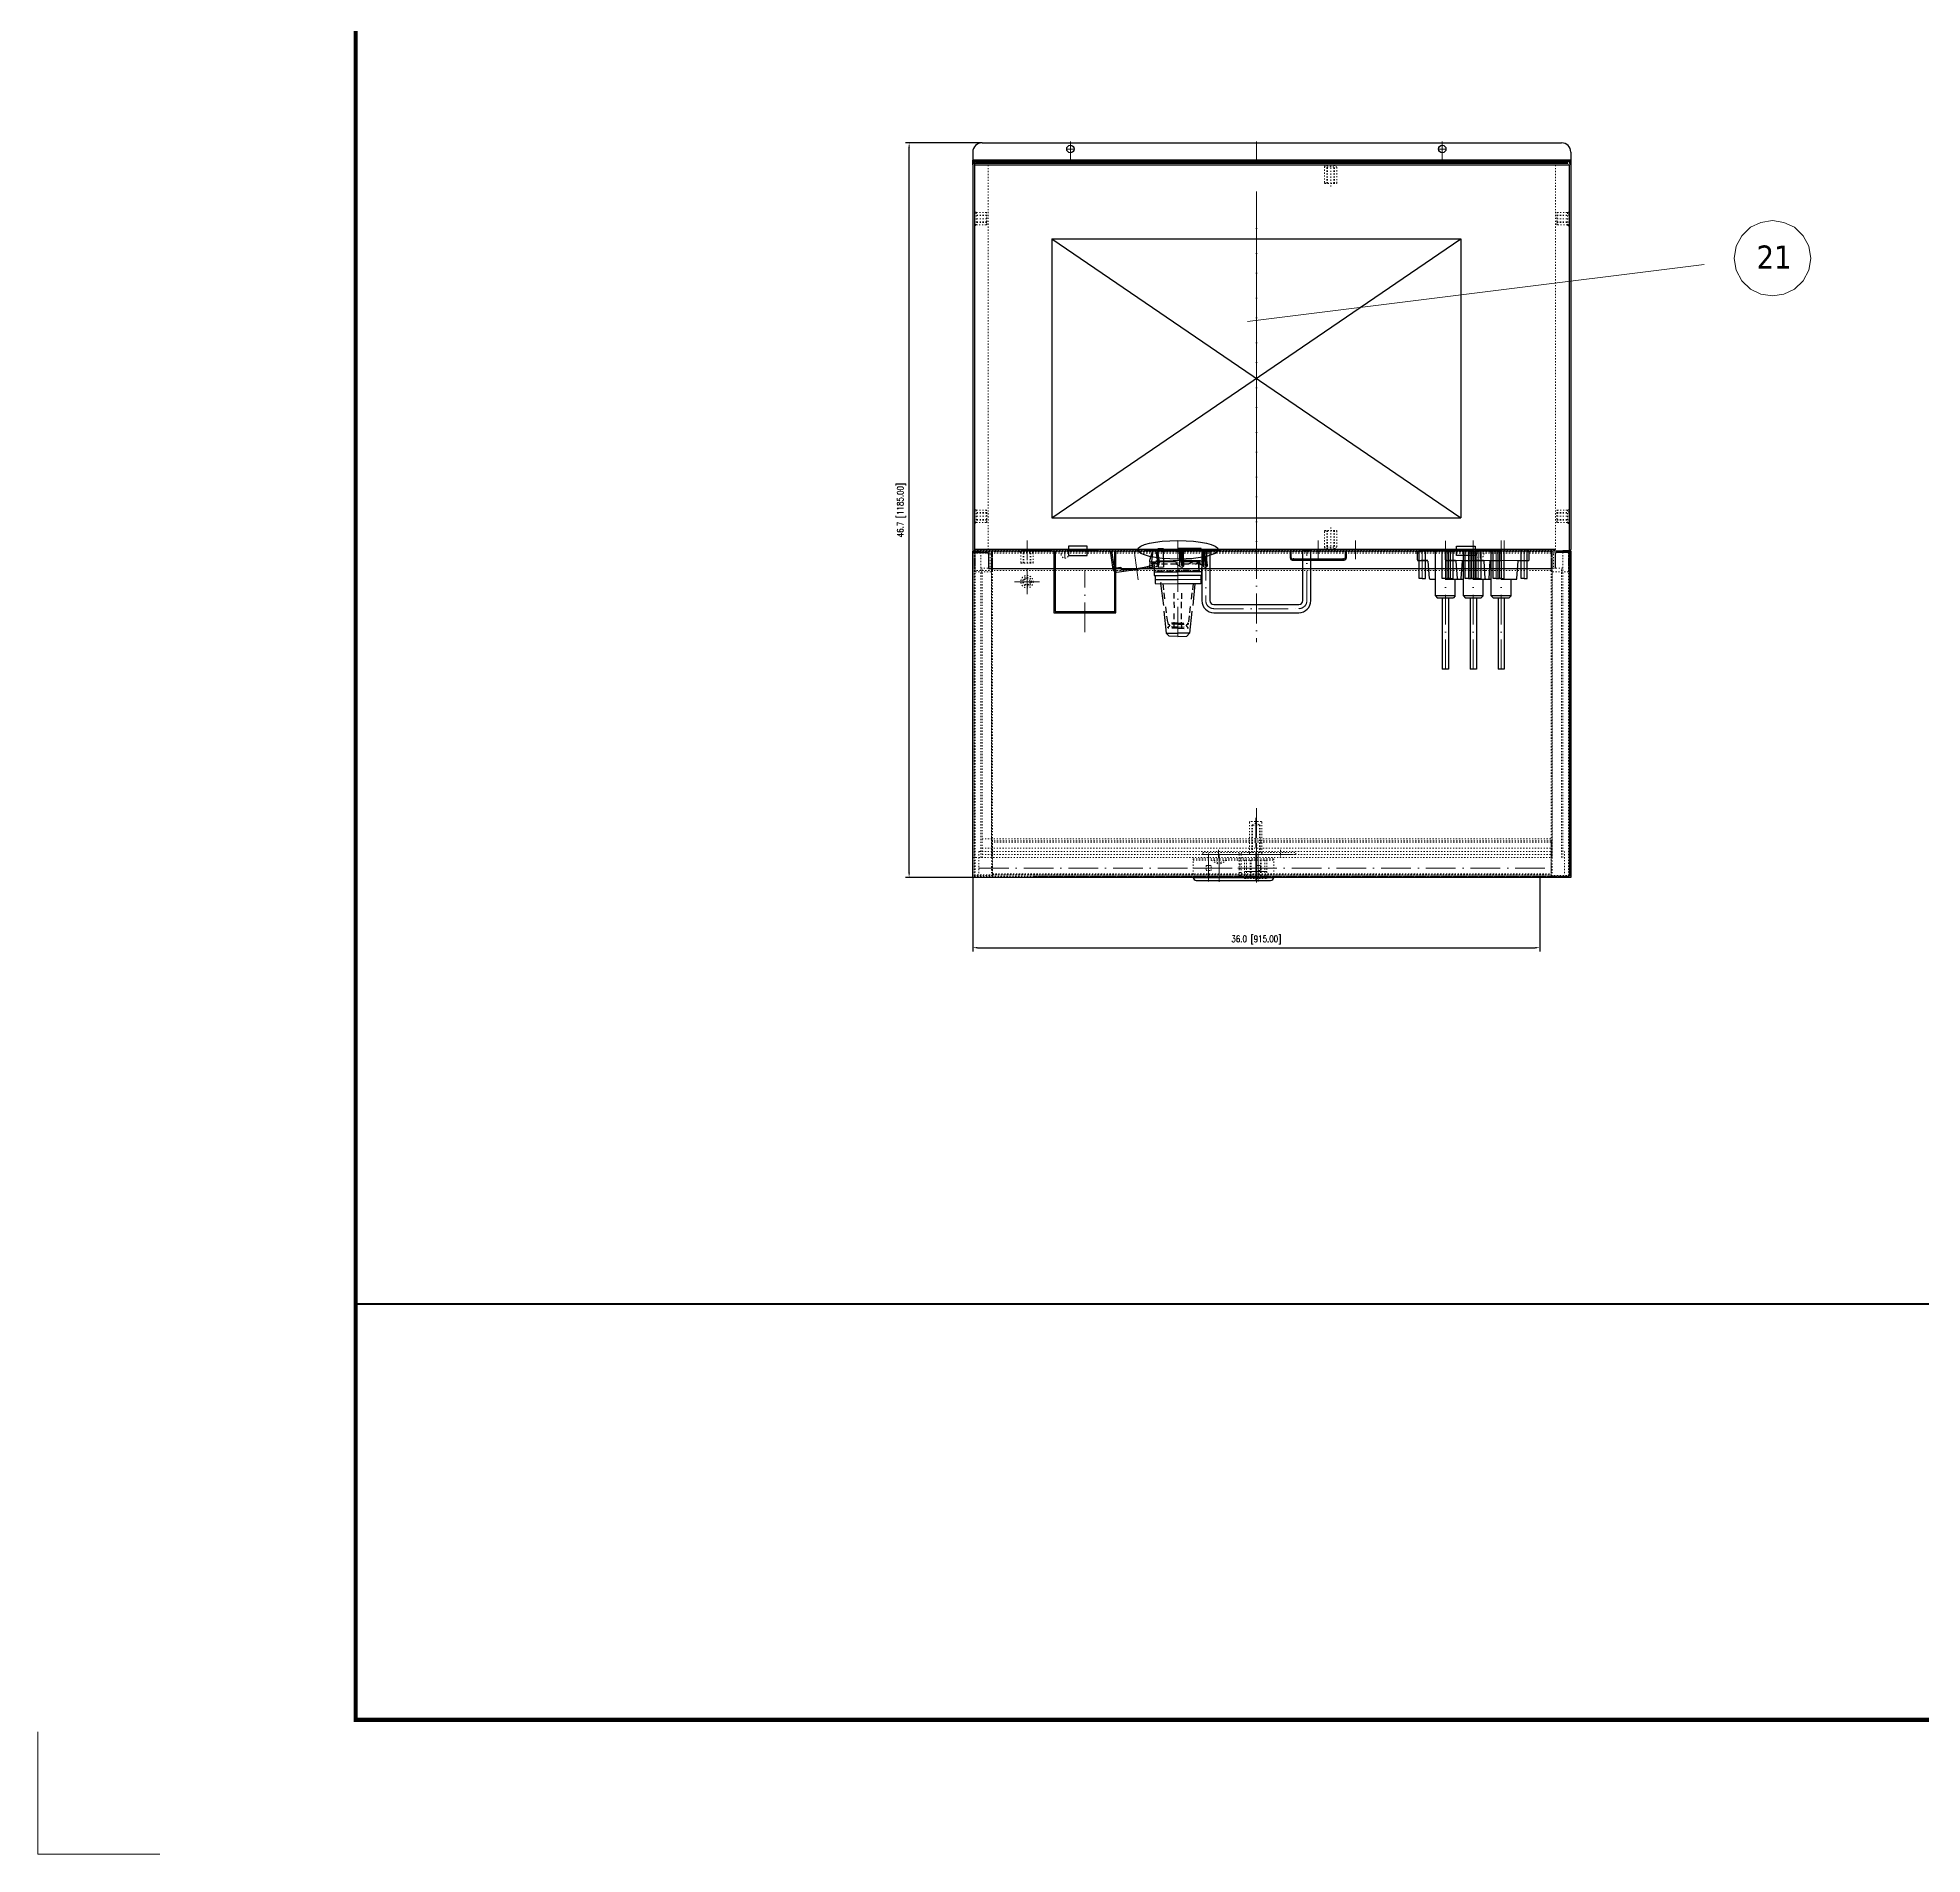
# Model space of a CAD drawing. Header units: millimetres. Extents: x 8127 to 36426, y -6229 to 13228.
# Drawn here: x 28138 to 31179, y 7367 to 10297 of the extents above; entities that cross this region are included whole.
import ezdxf

# ---------------------------------------------------------------- set-up
doc = ezdxf.new("R2010")
doc.units = ezdxf.units.MM
doc.header["$LTSCALE"] = 4
for name, pattern in [('ACAD_ISO03W100', [1.18, 0.47, -0.71]), ('ACAD_ISO10W100', [18, 12, -3, 0, -3]), ('DASHED', [0.75, 0.5, -0.25])]:
    doc.linetypes.add(name, pattern=pattern)
doc.layers.add('1', color=12, linetype='Continuous')
doc.layers.add('4虚线层', color=6, linetype='DASHED')
doc.layers.add('paper', color=254, linetype='Continuous', plot=False)
doc.layers.add('标注、文本', color=3, linetype='Continuous', lineweight=25)
doc.layers.add('铁心', color=3, linetype='Continuous', lineweight=0)
doc.styles.add('Tahoma$001', font='tahoma.ttf', dxfattribs={"height": 2.159784})
doc.styles.add('TH_GBDIM', font='romans.shx', dxfattribs={"width": 0.8, "bigfont": 'gbcbig.shx'})
doc.dimstyles.new('TH_GBDIM1', dxfattribs={"dimscale": 3, "dimtxt": 3.5, "dimasz": 2.5, "dimexe": 2, "dimexo": 0, "dimgap": 1.5, "dimtad": 1, "dimdec": 1, "dimlfac": 0.03937, "dimzin": 0, "dimdsep": 46, "dimtxsty": 'TH_GBDIM', "dimcen": 2.5, "dimclrd": 3, "dimclre": 256, "dimclrt": 2, "dimadec": 0, "dimazin": 0, "dimtfac": 0.714286, "dimtdec": 1, "dimtmove": 0, "dimatfit": 3, "dimfxl": 1, "dimtzin": 0, "dimlwd": -1, "dimlwe": -1, "dimarcsym": 0})

# ---------------------------------------------------------------- blocks, each defined once
blk = doc.blocks.new('5354650')
at = {"layer": '4虚线层', "ltscale": 5}
h = blk.add_hatch(color=256, dxfattribs=at)
h.dxf.hatch_style = 2
h.paths.add_polyline_path([(26822.8, -1880.6), (26822.8, -1911.9), (26826.3, -1912.7)])
h = blk.add_hatch(color=256, dxfattribs=at)
h.dxf.hatch_style = 2
h.paths.add_polyline_path([(26822.8, -1880.6), (26826.2, -1881.4), (26826.3, -1912.7)])
at = {"layer": '标注、文本'}
h = blk.add_hatch(color=256, dxfattribs=at)
h.dxf.hatch_style = 2
h.paths.add_polyline_path([(26822.8, -1911.9), (26826.3, -1912.7), (26825.7, -1918.4)])
at = {"layer": '4虚线层', "ltscale": 5}
for points in [[(26847.9, -1879.1), (26848, -1847.1)], [(26842.5, -1858.2), (26842.4, -1880.7)], [(26918.7, -1875.1), (26894.8, -1874.6)], [(26916.9, -1860.8), (26945.2, -1864.4)], [(26951.6, -1874.6), (26927.5, -1874.9)], [(26945.1, -1865.1), (26945.4, -1866.7), (26946.8, -1867), (26948.4, -1866.6), (26949.4, -1865.4)], [(26950.2, -1864.8), (26949.5, -1864.7), (26949.4, -1865.4)], [(26951.6, -1881.2), (26951.4, -1865.9), (26950.9, -1865), (26950.2, -1864.8)], [(26846.3, -1914.4), (26844, -1914.6), (26847.8, -1914), (26848.2, -1890.1)], [(26918.9, -1886.8), (26894.8, -1887)], [(26916.4, -1900.7), (26944.8, -1897.8)], [(26951.7, -1887), (26927.7, -1886.6)], [(26949.6, -1896), (26948.4, -1895), (26947, -1894.7), (26945.4, -1895.1), (26945, -1897.1)], [(26949.6, -1896), (26950.1, -1896.9), (26950.8, -1897)], [(26950.8, -1897), (26951.5, -1897.2), (26951.8, -1895.8)]]:
    blk.add_lwpolyline(points, dxfattribs=at)
for points in [[(26858.8, -1847.4), (26858.8, -1847.4), (26858.4, -1880.8), (26858.4, -1880.8)], [(26860.6, -1849.2), (26860.6, -1849.2), (26860.6, -1880.6), (26860.6, -1880.6)], [(26858.7, -1914.4), (26858.7, -1914.4), (26858.4, -1880.8), (26858.4, -1880.8)], [(26879.3, -1856.5), (26879.3, -1856.5), (26907.8, -1859.4), (26907.8, -1859.4)], [(26942.9, -1880.6), (26942.9, -1880.6), (26943.1, -1863.9), (26943.1, -1863.9)], [(26942.9, -1880.6), (26942.9, -1880.6), (26943.3, -1898.2), (26943.3, -1898.2)], [(26945, -1881.1), (26945, -1881.1), (26944.8, -1897.8), (26944.8, -1897.8)], [(26945, -1881.1), (26945, -1881.1), (26945.2, -1864.4), (26945.2, -1864.4)], [(26949.5, -1880.7), (26949.5, -1880.7), (26949.4, -1865.4), (26949.4, -1865.4)], [(26949.5, -1880.7), (26949.5, -1880.7), (26949.4, -1896.7), (26949.4, -1896.7)], [(26950.2, -1864.8), (26950.2, -1864.8), (26950.4, -1864.2), (26950.4, -1864.2)], [(26951.6, -1881.2), (26951.6, -1881.2), (26951.8, -1895.8), (26951.8, -1895.8)], [(26843.7, -1906.5), (26843.7, -1906.5), (26848, -1897.3), (26848, -1897.3)], [(26848.2, -1909), (26848.2, -1909), (26844, -1914.6), (26844, -1914.6)], [(26844.9, -1914.1), (26844.9, -1914.1), (26860.9, -1914.1), (26860.9, -1914.1)], [(26847.8, -1911.1), (26847.8, -1911.1), (26846.3, -1914.4), (26846.3, -1914.4)], [(26847.6, -1902.3), (26847.6, -1902.3), (26847.8, -1901.6), (26847.8, -1901.6)], [(26879.7, -1905.4), (26879.7, -1905.4), (26908.2, -1901.8), (26908.2, -1901.8)], [(26842.7, -1917.2), (26842.7, -1917.2), (26842.9, -1916.5), (26842.9, -1916.5)]]:
    blk.add_open_spline(points, degree=3, dxfattribs=at)
at = {"layer": '标注、文本', "color": 1, "linetype": 'ACAD_ISO10W100', "lineweight": 18}
blk.add_line((26964.8, -1880.6), (26822.8, -1880.9), dxfattribs=at)
at = {"layer": '标注、文本'}
blk.add_lwpolyline([(26823, -1857.3), (26852.8, -1857.7), (26853.2, -1849.7), (26822.7, -1849.2)], close=True, dxfattribs=at)
for points in [[(26844.2, -1835.3), (26841.9, -1835.5), (26826.2, -1840.6)], [(26826.4, -1880.7), (26826.2, -1840.6), (26844.2, -1838.2)], [(26844.2, -1835.3), (26852.9, -1835.1), (26853.4, -1839.6), (26843.9, -1839.6)], [(26844.2, -1835.3), (26844, -1876.7), (26844.6, -1877.6), (26845.8, -1878.6)], [(26844.8, -1842), (26860.6, -1842.7), (26866.5, -1842.6), (26866.5, -1880.5)], [(26866.5, -1842.6), (26866.9, -1844.1), (26879.3, -1844.1), (26879.6, -1880.6)], [(26872.7, -1844), (26873, -1880.5)], [(26877.9, -1853.2), (26879.4, -1852.9), (26914.8, -1857.4)], [(26826.4, -1880.7), (26825.7, -1918.4), (26822.8, -1918.5), (26822.8, -1880.6)], [(26826.4, -1880.7), (26826.1, -1919.9), (26826.4, -1921.5), (26827.8, -1921.8)], [(26826.3, -1884.3), (26826.6, -1885.8), (26828, -1886.2)], [(26844.9, -1914.1), (26843.2, -1915.2), (26842.7, -1917.2), (26843.1, -1918.8), (26845.2, -1919.3), (26860.5, -1919.1), (26866.3, -1919), (26866.5, -1880.5)], [(26843.9, -1889.8), (26844, -1914.6), (26858.7, -1914.4), (26860.2, -1914), (26860.5, -1912.6), (26860.6, -1880.6)], [(26851.1, -1884.2), (26848.6, -1879.3), (26845.8, -1878.6)], [(26853.2, -1887.6), (26852.8, -1886.1), (26852.4, -1884.5), (26851.1, -1884.2)], [(26866.6, -1917.7), (26879.7, -1917.8), (26879.6, -1880.6)], [(26923.9, -1903.2), (26959.6, -1899.8), (26959.6, -1880.9)], [(26924.1, -1858.1), (26959.6, -1861.9), (26959.6, -1880.9)], [(26964.8, -1880.6), (26964.4, -1866.7), (26959.6, -1861.9)], [(26964.8, -1880.6), (26964.4, -1895.1), (26959.6, -1899.8)], [(26825.8, -1886.4), (26826.9, -1888.1), (26828.2, -1888.4)], [(26827.9, -1889.8), (26826.4, -1890.2), (26826.1, -1891.5)], [(26843.9, -1889.8), (26844, -1914.6), (26844.6, -1915.5), (26845.8, -1916.5)], [(26843.9, -1889.8), (26851.2, -1890)], [(26844, -1886.2), (26844.3, -1888.5)], [(26844, -1886.2), (26844.3, -1888.5)], [(26850.8, -1888.5), (26850.4, -1887), (26849, -1886.6)], [(26851.2, -1890), (26852.2, -1888.8), (26853.2, -1887.6)], [(26879.7, -1908.3), (26914.8, -1904.7)], [(26825.8, -1924.3), (26826.9, -1926), (26828.2, -1926.3)], [(26826.1, -1919.9), (26826.3, -1922.2), (26826.6, -1923.7), (26828, -1924)], [(26826.1, -1929.4), (26826.3, -1922.2)], [(26827.9, -1927.7), (26826.4, -1928), (26826.1, -1929.4)], [(26843.9, -1927.7), (26851.2, -1927.9)], [(26851.1, -1922.1), (26848.6, -1917.1), (26845.8, -1916.5)], [(26850.8, -1926.4), (26850.4, -1924.8), (26849, -1924.5)], [(26853.2, -1925.5), (26852.8, -1923.9), (26852.4, -1922.4), (26851.1, -1922.1)], [(26851.2, -1927.9), (26852, -1927.4), (26853.2, -1925.5)]]:
    blk.add_lwpolyline(points, dxfattribs=at)
for points in [[(26842.6, -1845.1), (26842.6, -1845.1), (26842.4, -1880.7), (26842.4, -1880.7)], [(26860.6, -1842.7), (26860.6, -1842.7), (26860.6, -1880.6), (26860.6, -1880.6)], [(26827.3, -1883.1), (26827.3, -1883.1), (26842.5, -1886.6), (26842.5, -1886.6)], [(26843.8, -1884), (26843.8, -1884), (26827.8, -1883.9), (26827.8, -1883.9)], [(26842.3, -1903.3), (26842.3, -1903.3), (26842.4, -1880.7), (26842.4, -1880.7)], [(26842.7, -1917.2), (26842.7, -1917.2), (26842.4, -1880.7), (26842.4, -1880.7)], [(26851.1, -1884.2), (26851.1, -1884.2), (26843.8, -1884), (26843.8, -1884)], [(26860.5, -1919.1), (26860.5, -1919.1), (26860.6, -1880.6), (26860.6, -1880.6)], [(26873.2, -1917.7), (26873.2, -1917.7), (26873, -1880.5), (26873, -1880.5)], [(26843.9, -1889.8), (26843.9, -1889.8), (26827.9, -1889.8), (26827.9, -1889.8)], [(26844, -1886.2), (26844, -1886.2), (26828, -1886.2), (26828, -1886.2)], [(26844.3, -1888.5), (26844.3, -1888.5), (26828.2, -1888.4), (26828.2, -1888.4)], [(26844, -1886.2), (26844, -1886.2), (26849, -1886.6), (26849, -1886.6)], [(26844.3, -1888.5), (26844.3, -1888.5), (26850.8, -1888.5), (26850.8, -1888.5)], [(26850.8, -1888.5), (26850.8, -1888.5), (26851, -1887.8), (26851, -1887.8)], [(26843.8, -1921.9), (26843.8, -1921.9), (26827.8, -1921.8), (26827.8, -1921.8)], [(26843.9, -1927.7), (26843.9, -1927.7), (26827.9, -1927.7), (26827.9, -1927.7)], [(26844, -1924.1), (26844, -1924.1), (26828, -1924), (26828, -1924)], [(26844.3, -1926.3), (26844.3, -1926.3), (26828.2, -1926.3), (26828.2, -1926.3)], [(26851.1, -1922.1), (26851.1, -1922.1), (26843.8, -1921.9), (26843.8, -1921.9)], [(26844, -1924.1), (26844, -1924.1), (26844.3, -1926.3), (26844.3, -1926.3)], [(26844, -1924.1), (26844, -1924.1), (26849, -1924.5), (26849, -1924.5)], [(26844.3, -1926.3), (26844.3, -1926.3), (26850.8, -1926.4), (26850.8, -1926.4)], [(26850.8, -1926.4), (26850.8, -1926.4), (26851, -1925.7), (26851, -1925.7)]]:
    blk.add_open_spline(points, degree=3, dxfattribs=at)
blk = doc.blocks.new('22569005')
at = {"layer": '4虚线层', "ltscale": 5}
blk.add_line((26040.1, -3605.1), (26040.1, -3615.1), dxfattribs=at)
at = {"layer": '标注、文本'}
for p, q in [((25863.8, -3565.1), (25849.8, -3565.1)), ((25864.8, -3581.7), (25864.8, -3566.1)), ((25864.8, -3581.7), (25864.8, -3571.1)), ((25864.8, -3581.7), (25864.8, -3571.1)), ((25893.9, -3584.6), (25865.8, -3582.7)), ((25893.9, -3584.6), (25865.8, -3582.7)), ((25894.8, -3610.1), (25894.8, -3585.6)), ((25894.8, -3610.1), (25894.8, -3585.6)), ((25921.8, -3594.1), (25894.8, -3594.1)), ((25921.8, -3594.1), (25924.8, -3597.1)), ((25921.8, -3594.1), (25921.8, -3626.1)), ((25921.8, -3594.1), (25924.8, -3597.1)), ((25921.8, -3594.1), (25921.8, -3626.1)), ((25924.8, -3623.1), (25924.8, -3597.1)), ((25924.8, -3623.1), (25924.8, -3597.1)), ((25924.8, -3605.1), (26040.1, -3605.1)), ((25924.8, -3615.1), (26040.1, -3615.1)), ((26040.1, -3605.1), (26040.1, -3615.1)), ((25921.8, -3626.1), (25848.8, -3626.1)), ((25850.3, -3646.2), (25850.3, -3647.2)), ((25850.3, -3647.2), (25850.9, -3647.2)), ((25850.3, -3647.2), (25850.9, -3647.2)), ((25850.3, -3654.1), (25850.3, -3649.1)), ((25850.9, -3649.1), (25850.3, -3649.1)), ((25850.9, -3647.2), (25850.9, -3649.1)), ((25864.8, -3654.1), (25864.8, -3638.5)), ((25864.8, -3638.6), (25864.8, -3649.1)), ((25864.8, -3638.6), (25864.8, -3649.1)), ((25893.9, -3635.7), (25865.8, -3637.6)), ((25893.9, -3635.7), (25865.8, -3637.6)), ((25894.8, -3634.7), (25894.8, -3626.1)), ((25894.8, -3634.7), (25894.8, -3626.1)), ((25921.8, -3626.1), (25924.8, -3623.1)), ((25921.8, -3626.1), (25924.8, -3623.1)), ((25863.8, -3655.1), (25851.3, -3655.1))]:
    blk.add_line(p, q, dxfattribs=at)
at = {"layer": '标注、文本', "color": 1, "linetype": 'ACAD_ISO10W100', "lineweight": 18}
blk.add_line((26040.1, -3610.1), (25848.8, -3610.1), dxfattribs=at)
at = {"layer": '标注、文本'}
for points in [[(25848.7, -3609.9), (25848.4, -3649.2), (25848.7, -3650.7), (25850.1, -3651)], [(25848.4, -3649.2), (25848.6, -3651.4), (25848.9, -3653), (25850.3, -3653.3)]]:
    blk.add_lwpolyline(points, dxfattribs=at)
for centre, start, end in [((25849.8, -3566.1), 90, 180), ((25863.8, -3566.1), 0, 90), ((25893.8, -3585.6), 0, 86.1859), ((25893.8, -3585.6), 0, 86.1859), ((25893.8, -3634.7), 273.8141, 0), ((25893.8, -3634.7), 273.8141, 0), ((25851.3, -3654.1), 180, 270), ((25863.8, -3654.1), 270, 0)]:
    blk.add_arc(centre, 1, start, end, dxfattribs=at)
blk.add_open_spline([(25864.9, -3574.3), (25864.9, -3574.3), (25864.7, -3610), (25864.7, -3610)], degree=3, dxfattribs=at)
blk = doc.blocks.new('*D224')
at = {"layer": 'Defpoints', "color": 0, "transparency": 16777216}
for p in [(29544, 10127.5), (29661.8, 10127.5), (29646.8, 8942.5)]:
    blk.add_point(p, dxfattribs=at)
at = {"layer": '标注、文本', "transparency": 16777216}
for p, q in [((29661.8, 10127.5), (29538, 10127.5)), ((29646.8, 8942.5), (29538, 8942.5))]:
    blk.add_line(p, q, dxfattribs=at)
at = {"layer": '标注、文本', "color": 3, "transparency": 16777216}
blk.add_line((29544, 8950), (29544, 10120), dxfattribs=at)
for points in [[(29542.8, 10120), (29545.3, 10120), (29544, 10127.5)], [(29542.8, 8950), (29545.3, 8950), (29544, 8942.5)]]:
    blk.add_solid(points, dxfattribs=at)
at = {"layer": '标注、文本', "color": 2, "transparency": 16777216, "insert": (29531.5, 9535), "char_height": 10.5, "attachment_point": 5, "rotation": 90, "style": 'TH_GBDIM'}
blk.add_mtext('46.7 [1185.00]', dxfattribs=at)
blk = doc.blocks.new('*D225')
at = {"layer": 'Defpoints', "color": 0, "transparency": 16777216}
for p in [(29646.8, 8942.5), (30561.8, 8942.5), (30561.8, 8829.1)]:
    blk.add_point(p, dxfattribs=at)
at = {"layer": '标注、文本', "transparency": 16777216}
for p, q in [((29646.8, 8942.5), (29646.8, 8823.1)), ((30561.8, 8942.5), (30561.8, 8823.1))]:
    blk.add_line(p, q, dxfattribs=at)
at = {"layer": '标注、文本', "color": 3, "transparency": 16777216}
blk.add_line((29654.3, 8829.1), (30554.3, 8829.1), dxfattribs=at)
for points in [[(29654.3, 8830.4), (29654.3, 8827.9), (29646.8, 8829.1)], [(30554.3, 8830.4), (30554.3, 8827.9), (30561.8, 8829.1)]]:
    blk.add_solid(points, dxfattribs=at)
at = {"layer": '标注、文本', "color": 2, "transparency": 16777216, "insert": (30104.3, 8841.6), "char_height": 10.5, "attachment_point": 5, "style": 'TH_GBDIM'}
blk.add_mtext('36.0 [915.00]', dxfattribs=at)

msp = doc.modelspace()

# ---------------------------------------------------------------- linework, layer by layer
at = {"layer": '1', "color": 0, "lineweight": 40}
msp.add_line((28650.99, 8254.63), (36228.84, 8254.63), dxfattribs=at)
at = {"layer": '1', "color": 0, "lineweight": 40, "const_width": 6.91}
msp.add_lwpolyline([(28650.99, 7583.67), (36228.84, 7583.67), (36228.84, 13030.25), (28650.99, 13030.25), (28650.99, 7583.67)], dxfattribs=at)
at = {"layer": 'paper', "lineweight": 13}
for q in [(28137.9, 7563.94), (28335.24, 7366.6)]:
    msp.add_line((28137.9, 7366.6), q, dxfattribs=at)
at = {"layer": '标注、文本'}
for p, q in [((29661.77, 10127.52), (30596.77, 10127.52)), ((29646.77, 10112.52), (29646.77, 9471.52)), ((29646.77, 10092.02), (29646.77, 10099.52)), ((30611.77, 10099.52), (29646.77, 10099.52)), ((30611.77, 10097.52), (29646.77, 10097.52)), ((29649.27, 10099.52), (29649.27, 10096.35)), ((29649.27, 10096.35), (29649.27, 9469.52)), ((29651.77, 10097.02), (30606.77, 10097.02)), ((29794.27, 10097.02), (29794.27, 10094.52)), ((30414.27, 10097.02), (30414.27, 10094.52)), ((30611.77, 10112.52), (30611.77, 10090.12)), ((30611.77, 10097.52), (30611.77, 9471.52)), ((29649.27, 10094.52), (30606.77, 10094.52)), ((29649.27, 10092.02), (30609.27, 10092.02)), ((30609.27, 10092.02), (30609.27, 9469.52)), ((29652.27, 10015.02), (29649.27, 10016.2)), ((30606.27, 10015.02), (30609.27, 10016.2)), ((29652.27, 9995.02), (29649.27, 9993.62)), ((30606.27, 9995.02), (30609.27, 9993.62)), ((29774.27, 9972.52), (29774.27, 9522.52)), ((29774.27, 9972.52), (30434.27, 9972.52)), ((29774.27, 9972.52), (30434.27, 9522.52)), ((29774.27, 9522.52), (30434.27, 9972.52)), ((30434.27, 9972.52), (30434.27, 9522.52)), ((29652.27, 9535.02), (29649.27, 9536.2)), ((29774.27, 9522.52), (30434.27, 9522.52)), ((30606.27, 9535.02), (30609.27, 9536.2)), ((29652.27, 9515.02), (29649.27, 9513.62)), ((30606.27, 9515.02), (30609.27, 9513.62)), ((29646.77, 9469.52), (30598.77, 9469.52)), ((29646.77, 8942.52), (29646.77, 9469.52)), ((29646.77, 8974.52), (29646.77, 9465.52)), ((29649.27, 9472.02), (30586.77, 9472.02)), ((29649.27, 9469.52), (30598.77, 9469.52)), ((29650.77, 9469.52), (29659.77, 9469.52)), ((29651.77, 9466.52), (29669.77, 9466.52)), ((29672.27, 9464.02), (29672.27, 9441.02)), ((29676.77, 9465.52), (29678.77, 9465.52)), ((29724.27, 9466.52), (29722.87, 9469.52)), ((29744.27, 9466.52), (29745.46, 9469.52)), ((29777.77, 9469.52), (29777.77, 9369.52)), ((29779.77, 9469.52), (29779.77, 9371.52)), ((29801.27, 9477.02), (29801.27, 9462.02)), ((29831.27, 9477.02), (29801.27, 9477.02)), ((29801.27, 9462.02), (29831.27, 9462.02)), ((29831.27, 9462.02), (29831.27, 9477.02)), ((29869.15, 9469.11), (29871.13, 9469.39)), ((29873.32, 9439.41), (29869.15, 9469.11)), ((29871.13, 9469.39), (29944.81, 9469.65)), ((29874.61, 9444.64), (29871.13, 9469.39)), ((29875.77, 9371.52), (29875.77, 9469.52)), ((29877.77, 9369.52), (29877.77, 9469.52)), ((29942.83, 9469.37), (29944.81, 9469.65)), ((29944.91, 9454.52), (29942.83, 9469.37)), ((29947.59, 9449.84), (29944.81, 9469.65)), ((29944.81, 9469.65), (29947.59, 9449.84)), ((30016.27, 9469.52), (30016.27, 9389.02)), ((30029.27, 9469.52), (30016.27, 9469.52)), ((30029.27, 9469.52), (30029.27, 9389.02)), ((30159.23, 9457.52), (30159.23, 9469.52)), ((30159.23, 9469.52), (30160.73, 9469.52)), ((30160.73, 9458.02), (30160.73, 9469.52)), ((30192.27, 9469.52), (30179.27, 9469.52)), ((30179.27, 9389.02), (30179.27, 9469.52)), ((30192.27, 9389.02), (30192.27, 9469.52)), ((30247.73, 9469.52), (30247.73, 9458.02)), ((30247.73, 9469.52), (30249.23, 9469.52)), ((30249.23, 9469.52), (30249.23, 9457.52)), ((30367.02, 9424.52), (30367.02, 9471.02)), ((30377.02, 9424.52), (30377.02, 9471.02)), ((30404.25, 9424.52), (30404.25, 9471.02)), ((30409.26, 9472.02), (30409.26, 9469.52)), ((30412.02, 9424.52), (30412.02, 9471.02)), ((30417.02, 9469.52), (30417.02, 9424.52)), ((30422.02, 9424.52), (30422.02, 9471.02)), ((30427.26, 9462.02), (30427.26, 9477.02)), ((30427.26, 9477.02), (30457.26, 9477.02)), ((30457.26, 9462.02), (30427.26, 9462.02)), ((30441.49, 9424.52), (30441.49, 9471.02)), ((30449.25, 9424.52), (30449.25, 9471.02)), ((30454.25, 9469.52), (30454.25, 9424.52)), ((30454.25, 9469.52), (30454.25, 9424.52)), ((30454.26, 9472.02), (30454.26, 9469.52)), ((30457.26, 9477.02), (30457.26, 9462.02)), ((30459.25, 9424.52), (30459.25, 9471.02)), ((30467.02, 9424.52), (30467.02, 9471.02)), ((30486.49, 9424.52), (30486.49, 9471.02)), ((30494.25, 9424.52), (30494.25, 9471.02)), ((30499.25, 9469.52), (30499.25, 9424.52)), ((30499.25, 9469.52), (30499.25, 9424.52)), ((30499.26, 9472.02), (30499.26, 9469.52)), ((30504.25, 9424.52), (30504.25, 9471.02)), ((30531.49, 9424.52), (30531.49, 9471.02)), ((30541.49, 9424.52), (30541.49, 9471.02)), ((30581.77, 9465.52), (30579.77, 9465.52)), ((30586.27, 9464.02), (30586.27, 9441.02)), ((30606.77, 9466.52), (30588.77, 9466.52)), ((30607.77, 9469.52), (30598.77, 9469.52)), ((30607.77, 9467.52), (30598.77, 9467.52)), ((30609.77, 9465.52), (30607.77, 9465.52)), ((30609.77, 9467.52), (30609.77, 8944.52)), ((30609.77, 9437.52), (30609.77, 9467.52)), ((30609.77, 8945.52), (30609.77, 9465.52)), ((30609.77, 8974.52), (30609.77, 9465.52)), ((30611.77, 9469.52), (30611.77, 8942.52)), ((30611.77, 8974.52), (30611.77, 9465.52)), ((29672.27, 9441.02), (30579.77, 9441.02)), ((29875.3, 9439.68), (29875.16, 9440.67)), ((29877.99, 9442.08), (29885.42, 9443.13)), ((29878.27, 9440.1), (29885.7, 9441.15)), ((29878.97, 9435.15), (29943.34, 9444.2)), ((29880.47, 9442.43), (29880.75, 9440.45)), ((29885.42, 9443.13), (29885.95, 9439.36)), ((29934.93, 9450.08), (29942.36, 9451.13)), ((29934.93, 9450.08), (29935.46, 9446.32)), ((29935.21, 9448.1), (29942.64, 9449.15)), ((29939.89, 9450.78), (29940.16, 9448.8)), ((29945.61, 9449.57), (29945.47, 9450.56)), ((30162.23, 9456.52), (30246.23, 9456.52)), ((30162.23, 9454.52), (30246.23, 9454.52)), ((30372.02, 9424.52), (30367.02, 9424.52)), ((30372.02, 9424.52), (30377.02, 9424.52)), ((30409.25, 9424.52), (30404.25, 9424.52)), ((30409.25, 9424.52), (30414.25, 9424.52)), ((30417.02, 9424.52), (30412.02, 9424.52)), ((30417.02, 9424.52), (30422.02, 9424.52)), ((30446.49, 9424.52), (30441.49, 9424.52)), ((30446.49, 9424.52), (30451.49, 9424.52)), ((30454.25, 9424.52), (30449.25, 9424.52)), ((30454.25, 9424.52), (30459.25, 9424.52)), ((30462.02, 9424.52), (30457.02, 9424.52)), ((30462.02, 9424.52), (30467.02, 9424.52)), ((30491.49, 9424.52), (30486.49, 9424.52)), ((30491.49, 9424.52), (30496.49, 9424.52)), ((30499.25, 9424.52), (30494.25, 9424.52)), ((30499.25, 9424.52), (30504.25, 9424.52)), ((30536.49, 9424.52), (30531.49, 9424.52)), ((30536.49, 9424.52), (30541.49, 9424.52)), ((29777.77, 9369.52), (29877.77, 9369.52)), ((29779.77, 9371.52), (29875.77, 9371.52)), ((30035.77, 9382.52), (30172.77, 9382.52)), ((30035.77, 9369.52), (30172.77, 9369.52)), ((30611.77, 8942.52), (29646.77, 8942.52)), ((30002.27, 8942.52), (30132.27, 8942.52)), ((30076.73, 8945.52), (30079.73, 8945.52)), ((30609.27, 8944.52), (30609.27, 8946.52)), ((30007.27, 8937.52), (30127.27, 8937.52))]:
    msp.add_line(p, q, dxfattribs=at)
at = {"layer": '标注、文本', "color": 1, "linetype": 'ACAD_ISO10W100', "lineweight": 18}
for p, q in [((29804.27, 10099.42), (29804.27, 10129.42)), ((30104.27, 10099.42), (30104.27, 10129.42)), ((30404.27, 10099.42), (30404.27, 10129.42)), ((29798.27, 10117.52), (29810.27, 10117.52)), ((30398.27, 10117.52), (30410.27, 10117.52)), ((30104.27, 10049.2), (30104.27, 9321.75)), ((30104.27, 10008.8), (30104.27, 9440.05)), ((29847.17, 9471.02), (29714.36, 9471.02)), ((29734.27, 9486.02), (29734.27, 9456.02)), ((29795.27, 9469.48), (29795.27, 9457.48)), ((29913.56, 9422.55), (29906.77, 9470.85)), ((30045.67, 9471.02), (29912.86, 9471.02)), ((29977.77, 9486.02), (29977.77, 9456.02)), ((30022.77, 9469.52), (30022.77, 9389.02)), ((30164.23, 9457.55), (30164.23, 9453.27)), ((30185.77, 9389.02), (30185.77, 9469.52)), ((30204.27, 9486.02), (30204.27, 9456.02)), ((30244.23, 9457.55), (30244.23, 9453.27)), ((30264.27, 9486.02), (30264.27, 9456.02)), ((30372.02, 9469.52), (30372.02, 9424.52)), ((30372.02, 9469.52), (30372.02, 9424.52)), ((30409.25, 9469.52), (30409.25, 9424.52)), ((30409.25, 9469.52), (30409.25, 9424.52)), ((30409.26, 9485.64), (30409.26, 9455.64)), ((30414.25, 9424.52), (30414.25, 9471.02)), ((30417.02, 9469.52), (30417.02, 9424.52)), ((30446.49, 9469.52), (30446.49, 9424.52)), ((30446.49, 9469.52), (30446.49, 9424.52)), ((30451.49, 9424.52), (30451.49, 9471.02)), ((30454.26, 9486.02), (30454.26, 9456.02)), ((30457.02, 9424.52), (30457.02, 9471.02)), ((30462.02, 9469.52), (30462.02, 9424.52)), ((30462.02, 9469.52), (30462.02, 9424.52)), ((30465.26, 9469.48), (30465.26, 9457.48)), ((30491.49, 9469.52), (30491.49, 9424.52)), ((30491.49, 9469.52), (30491.49, 9424.52)), ((30496.49, 9424.52), (30496.49, 9471.02)), ((30499.26, 9486.02), (30499.26, 9456.02)), ((30504.26, 9486.02), (30504.26, 9456.02)), ((30536.49, 9469.52), (30536.49, 9424.52)), ((30536.49, 9469.52), (30536.49, 9424.52)), ((29734.27, 9399.52), (29734.27, 9439.52)), ((29827.77, 9338.03), (29827.77, 9438.03)), ((29714.27, 9419.52), (29754.27, 9419.52)), ((30035.77, 9376.02), (30172.77, 9376.02)), ((30103.23, 9038.54), (30103.23, 8967.76)), ((30104.27, 9054.26), (30104.27, 8933.92)), ((30027.27, 8981.17), (30027.27, 8935.99)), ((30043.23, 8987.07), (30043.23, 8973.52)), ((30044.29, 8980.58), (30044.29, 8935.4)), ((30103.23, 8936.92), (30103.23, 8982.42)), ((30104.27, 8997.48), (30104.27, 8934.64)), ((30107.27, 8981.17), (30107.27, 8935.99)), ((29656.77, 8957.52), (30579.77, 8957.52)), ((30002.27, 8957.52), (30132.27, 8957.52)), ((30085.23, 8952.02), (30121.23, 8952.02))]:
    msp.add_line(p, q, dxfattribs=at)
at = {"layer": '标注、文本', "color": 2, "linetype": 'ACAD_ISO03W100', "lineweight": 18}
for p, q in [((29649.27, 10096.35), (29649.27, 9471.52)), ((29671.77, 10091.52), (29649.27, 10091.52)), ((29651.77, 10094.52), (30606.77, 10094.52)), ((29671.77, 10091.52), (29671.77, 9471.02)), ((29671.77, 10091.52), (29671.77, 9471.02)), ((30214.27, 10089.02), (30217.27, 10092.02)), ((30214.27, 10089.02), (30214.27, 10062.52)), ((30234.27, 10089.02), (30214.27, 10089.02)), ((30231.27, 10092.02), (30217.27, 10092.02)), ((30218.27, 10062.02), (30218.27, 10092.02)), ((30219.27, 10062.02), (30219.27, 10092.02)), ((30224.27, 10057.02), (30224.27, 10092.02)), ((30229.27, 10062.02), (30229.27, 10092.02)), ((30230.27, 10062.02), (30230.27, 10092.02)), ((30231.27, 10092.02), (30234.27, 10089.02)), ((30234.27, 10062.52), (30234.27, 10089.02)), ((30586.77, 10091.52), (30609.27, 10091.52)), ((30586.77, 10091.52), (30586.77, 9471.02)), ((30586.77, 10091.52), (30586.77, 9471.02)), ((30609.27, 10092.02), (30609.27, 9471.52)), ((30214.27, 10062.52), (30214.77, 10062.02)), ((30214.27, 10062.52), (30234.27, 10062.52)), ((30214.77, 10062.02), (30233.77, 10062.02)), ((30233.77, 10062.02), (30234.27, 10062.52)), ((29649.27, 10012.02), (29652.27, 10015.02)), ((29649.27, 10012.02), (29649.27, 9998.02)), ((29669.27, 10011.02), (29649.27, 10011.02)), ((29669.27, 10010.02), (29649.27, 10010.02)), ((29669.27, 10005.02), (29649.27, 10005.02)), ((29668.77, 10015.02), (29652.27, 10015.02)), ((29652.27, 10015.02), (29652.27, 9995.02)), ((29669.27, 10014.52), (29668.77, 10015.02)), ((29668.77, 9995.02), (29668.77, 10015.02)), ((29669.27, 9995.52), (29669.27, 10014.52)), ((30589.27, 10014.52), (30589.77, 10015.02)), ((30589.27, 9995.52), (30589.27, 10014.52)), ((30589.27, 10011.02), (30609.27, 10011.02)), ((30589.27, 10010.02), (30609.27, 10010.02)), ((30589.27, 10005.02), (30609.27, 10005.02)), ((30589.77, 10015.02), (30606.27, 10015.02)), ((30589.77, 9995.02), (30589.77, 10015.02)), ((30609.27, 10012.02), (30606.27, 10015.02)), ((30606.27, 10015.02), (30606.27, 9995.02)), ((30609.27, 10012.02), (30609.27, 9998.02)), ((29669.27, 10000.02), (29649.27, 10000.02)), ((29669.27, 9999.02), (29649.27, 9999.02)), ((29652.27, 9995.02), (29649.27, 9998.02)), ((29652.27, 9995.02), (29668.77, 9995.02)), ((29668.77, 9995.02), (29669.27, 9995.52)), ((30589.27, 10000.02), (30609.27, 10000.02)), ((30589.27, 9999.02), (30609.27, 9999.02)), ((30589.77, 9995.02), (30589.27, 9995.52)), ((30606.27, 9995.02), (30589.77, 9995.02)), ((30606.27, 9995.02), (30609.27, 9998.02)), ((29649.27, 9532.02), (29652.27, 9535.02)), ((29649.27, 9532.02), (29649.27, 9518.02)), ((29669.27, 9531.02), (29649.27, 9531.02)), ((29669.27, 9530.02), (29649.27, 9530.02)), ((29669.27, 9525.02), (29649.27, 9525.02)), ((29669.27, 9520.02), (29649.27, 9520.02)), ((29669.27, 9519.02), (29649.27, 9519.02)), ((29668.77, 9535.02), (29652.27, 9535.02)), ((29652.27, 9535.02), (29652.27, 9515.02)), ((29669.27, 9534.52), (29668.77, 9535.02)), ((29668.77, 9515.02), (29668.77, 9535.02)), ((29669.27, 9515.52), (29669.27, 9534.52)), ((30589.27, 9534.52), (30589.77, 9535.02)), ((30589.27, 9515.52), (30589.27, 9534.52)), ((30589.27, 9531.02), (30609.27, 9531.02)), ((30589.27, 9530.02), (30609.27, 9530.02)), ((30589.27, 9525.02), (30609.27, 9525.02)), ((30589.27, 9520.02), (30609.27, 9520.02)), ((30589.27, 9519.02), (30609.27, 9519.02)), ((30589.77, 9535.02), (30606.27, 9535.02)), ((30589.77, 9515.02), (30589.77, 9535.02)), ((30609.27, 9532.02), (30606.27, 9535.02)), ((30606.27, 9535.02), (30606.27, 9515.02)), ((30609.27, 9532.02), (30609.27, 9518.02)), ((29652.27, 9515.02), (29649.27, 9518.02)), ((29652.27, 9515.02), (29668.77, 9515.02)), ((29668.77, 9515.02), (29669.27, 9515.52)), ((30214.27, 9501.52), (30214.77, 9502.02)), ((30214.27, 9475.02), (30214.27, 9501.52)), ((30214.27, 9501.52), (30234.27, 9501.52)), ((30214.77, 9502.02), (30233.77, 9502.02)), ((30218.27, 9502.02), (30218.27, 9472.02)), ((30219.27, 9502.02), (30219.27, 9472.02)), ((30224.27, 9507.02), (30224.27, 9472.02)), ((30229.27, 9502.02), (30229.27, 9472.02)), ((30230.27, 9502.02), (30230.27, 9472.02)), ((30233.77, 9502.02), (30234.27, 9501.52)), ((30234.27, 9501.52), (30234.27, 9475.02)), ((30589.77, 9515.02), (30589.27, 9515.52)), ((30606.27, 9515.02), (30589.77, 9515.02)), ((30606.27, 9515.02), (30609.27, 9518.02)), ((29648.77, 8944.52), (29648.77, 9467.52)), ((29648.77, 9467.52), (30579.77, 9467.52)), ((29648.77, 9437.52), (29648.77, 9467.52)), ((30579.77, 9467.52), (29648.77, 9467.52)), ((30579.77, 9465.52), (29648.77, 9465.52)), ((29648.77, 8945.52), (29648.77, 9465.52)), ((29648.77, 9465.52), (29650.77, 9465.52)), ((29648.77, 8974.52), (29648.77, 9465.52)), ((29649.32, 9471.02), (30586.77, 9471.02)), ((29650.77, 9437.52), (29650.77, 9467.52)), ((29650.77, 9467.52), (29659.77, 9467.52)), ((29650.77, 8945.52), (29650.77, 9465.52)), ((29650.77, 9435.52), (29650.77, 9465.52)), ((29651.77, 9469.02), (29669.77, 9469.02)), ((29659.77, 9441.52), (29659.77, 9469.52)), ((29659.77, 8974.52), (29659.77, 9465.52)), ((29674.77, 9464.02), (29674.77, 9441.02)), ((29676.77, 9437.52), (29676.77, 9467.52)), ((29676.77, 9465.52), (29676.77, 8945.52)), ((29676.77, 9435.52), (29676.77, 9465.52)), ((29678.77, 9437.52), (29678.77, 9467.52)), ((29678.77, 9465.52), (29678.77, 8945.52)), ((29724.27, 9466.52), (29727.27, 9469.52)), ((29724.27, 9466.52), (29724.27, 9450.02)), ((29744.27, 9466.52), (29724.27, 9466.52)), ((29741.27, 9469.52), (29727.27, 9469.52)), ((29728.27, 9449.52), (29728.27, 9469.52)), ((29729.27, 9449.52), (29729.27, 9469.52)), ((29734.27, 9449.52), (29734.27, 9469.52)), ((29739.27, 9449.52), (29739.27, 9469.52)), ((29740.27, 9449.52), (29740.27, 9469.52)), ((29741.27, 9469.52), (29744.27, 9466.52)), ((29744.27, 9450.02), (29744.27, 9466.52)), ((29789.27, 9463.48), (29789.27, 9469.52)), ((29801.27, 9463.48), (29801.27, 9469.52)), ((30214.27, 9475.02), (30217.27, 9472.02)), ((30234.27, 9475.02), (30214.27, 9475.02)), ((30231.27, 9472.02), (30217.27, 9472.02)), ((30231.27, 9472.02), (30234.27, 9475.02)), ((30457.26, 9463.48), (30457.26, 9469.52)), ((30459.26, 9463.48), (30459.26, 9469.52)), ((30471.26, 9463.48), (30471.26, 9469.52)), ((30579.77, 9437.52), (30579.77, 9467.52)), ((30579.77, 9465.52), (30579.77, 8945.52)), ((30581.77, 9437.52), (30581.77, 9467.52)), ((30581.77, 9465.52), (30581.77, 8945.52)), ((30581.77, 9435.52), (30581.77, 9465.52)), ((30583.77, 9464.02), (30583.77, 9441.02)), ((30606.77, 9469.02), (30588.77, 9469.02)), ((30598.77, 8974.52), (30598.77, 9469.52)), ((30598.77, 9441.52), (30598.77, 9469.52)), ((30607.77, 9437.52), (30607.77, 9467.52)), ((30607.77, 8945.52), (30607.77, 9465.52)), ((30607.77, 9435.52), (30607.77, 9465.52)), ((30611.74, 9471.02), (30611.77, 9471.02)), ((30579.77, 9437.52), (29648.77, 9437.52)), ((29650.77, 9435.52), (29676.77, 9435.52)), ((29659.77, 9441.52), (29676.77, 9441.52)), ((29661.77, 8974.52), (29661.77, 9441.52)), ((29676.77, 8974.52), (29676.77, 9441.52)), ((29724.27, 9450.02), (29724.77, 9449.52)), ((29724.27, 9450.02), (29744.27, 9450.02)), ((29724.77, 9449.52), (29743.77, 9449.52)), ((29743.77, 9449.52), (29744.27, 9450.02)), ((29878.69, 9437.13), (29892.42, 9439.06)), ((29929.33, 9444.25), (29943.06, 9446.18)), ((30581.77, 8974.52), (30581.77, 9441.52)), ((30598.77, 9441.52), (30581.77, 9441.52)), ((30607.77, 9435.52), (30581.77, 9435.52)), ((30596.77, 8974.52), (30596.77, 9441.52)), ((30112.23, 9032.52), (30094.23, 9032.52)), ((29661.77, 9004.52), (30579.77, 9004.52)), ((30579.77, 9001.52), (29678.77, 9001.52)), ((29678.77, 9001.52), (29678.77, 8946.52)), ((30093.23, 9031.52), (30093.23, 8982.52)), ((30103.23, 9030.52), (30097.23, 9026.52)), ((30097.23, 8982.52), (30097.23, 9026.52)), ((30110.23, 9026.52), (30097.23, 9026.52)), ((30098.23, 8982.52), (30098.23, 9027.18)), ((30103.23, 9030.52), (30110.23, 9026.52)), ((30109.23, 8982.52), (30109.23, 9027.09)), ((30110.23, 8982.52), (30110.23, 9026.52)), ((30113.23, 8982.52), (30113.23, 9031.52)), ((30579.77, 8946.52), (30579.77, 9001.52)), ((29646.77, 8974.52), (30579.77, 8974.52)), ((29656.77, 8984.52), (30579.77, 8984.52)), ((29656.77, 8984.52), (29656.77, 8946.52)), ((29661.77, 8989.52), (30579.77, 8989.52)), ((29661.77, 8979.52), (30579.77, 8979.52)), ((30579.77, 8999.52), (29678.77, 8999.52)), ((30002.27, 8972.52), (30132.27, 8972.52)), ((30002.27, 8942.52), (30002.27, 8972.52)), ((30018.19, 8982.52), (30168.19, 8982.52)), ((30018.19, 8979.52), (30018.19, 8982.52)), ((30018.19, 8979.52), (30168.19, 8979.52)), ((30044.29, 8971.93), (30044.29, 8962.93)), ((30076.73, 8979.52), (30076.73, 8982.52)), ((30076.73, 8979.52), (30076.73, 8945.52)), ((30079.73, 8979.52), (30079.73, 8982.52)), ((30079.73, 8979.52), (30079.73, 8945.52)), ((30092.19, 8982.52), (30093.23, 8983.78)), ((30093.23, 8982.52), (30113.23, 8982.52)), ((30093.23, 8982.52), (30093.23, 8979.52)), ((30113.23, 8983.55), (30114.03, 8982.52)), ((30113.23, 8982.52), (30113.23, 8979.52)), ((30132.27, 8942.52), (30132.27, 8972.52)), ((30143.23, 8987.07), (30143.23, 8976.15)), ((30168.19, 8979.52), (30168.19, 8982.52)), ((30601.77, 8984.52), (30601.77, 8946.52)), ((29678.77, 8945.52), (29648.77, 8945.52)), ((30609.27, 8944.52), (29648.77, 8944.52)), ((29649.27, 8946.52), (30579.77, 8946.52)), ((29649.27, 8944.52), (29649.27, 8946.52)), ((29649.27, 8944.52), (30609.27, 8944.52)), ((29678.77, 8948.52), (30579.77, 8948.52)), ((29678.77, 8946.52), (30579.77, 8946.52)), ((29746.22, 8944.52), (30609.27, 8944.52)), ((30002.27, 8970.52), (30132.27, 8970.52)), ((30002.27, 8944.52), (30132.27, 8944.52)), ((30023.23, 8961.52), (30023.23, 8953.52)), ((30031.23, 8961.52), (30023.23, 8961.52)), ((30023.23, 8953.52), (30031.23, 8953.52)), ((30023.27, 8961.52), (30023.27, 8953.52)), ((30023.27, 8961.52), (30031.27, 8961.52)), ((30023.27, 8953.52), (30031.27, 8953.52)), ((30027.27, 8952.69), (30027.27, 8962.34)), ((30031.23, 8953.52), (30031.23, 8961.52)), ((30031.27, 8953.52), (30031.27, 8961.52)), ((30032.16, 8969.93), (30044.29, 8962.93)), ((30036.16, 8969.93), (30044.29, 8965.24)), ((30052.41, 8969.93), (30044.29, 8965.24)), ((30056.41, 8969.93), (30044.29, 8962.93)), ((30076.73, 8962.52), (30079.73, 8962.52)), ((30076.73, 8956.52), (30079.73, 8956.52)), ((30076.73, 8950.52), (30079.73, 8950.52)), ((30121.23, 8970.52), (30085.23, 8970.52)), ((30085.23, 8970.52), (30085.23, 8940.52)), ((30085.23, 8940.52), (30121.23, 8940.52)), ((30088.23, 8970.52), (30088.23, 8940.52)), ((30094.23, 8940.52), (30094.23, 8970.52)), ((30095.73, 8940.52), (30095.73, 8970.52)), ((30103.23, 8961.48), (30103.23, 8953.48)), ((30111.23, 8961.48), (30103.23, 8961.48)), ((30103.23, 8953.48), (30111.23, 8953.48)), ((30103.27, 8961.52), (30103.27, 8953.52)), ((30103.27, 8961.52), (30111.27, 8961.52)), ((30103.27, 8953.52), (30111.27, 8953.52)), ((30107.27, 8952.69), (30107.27, 8962.34)), ((30110.73, 8940.52), (30110.73, 8970.52)), ((30111.23, 8953.48), (30111.23, 8961.48)), ((30111.27, 8953.52), (30111.27, 8961.52)), ((30112.23, 8940.52), (30112.23, 8970.52)), ((30118.23, 8940.52), (30118.23, 8970.52)), ((30121.23, 8940.52), (30121.23, 8970.52)), ((30121.23, 8940.52), (30121.23, 8970.52)), ((30579.77, 8945.52), (30609.77, 8945.52))]:
    msp.add_line(p, q, dxfattribs=at)
at = {"layer": '标注、文本'}
for centre in [(29804.27, 10117.52), (30404.27, 10117.52)]:
    msp.add_circle(centre, 6, dxfattribs=at)
at = {"layer": '标注、文本', "color": 2, "linetype": 'ACAD_ISO03W100', "lineweight": 18}
for radius in [10, 7, 5]:
    msp.add_circle((29734.27, 9419.52), radius, dxfattribs=at)
at = {"layer": '标注、文本'}
for centre, radius, start, end in [((29661.77, 10112.52), 15, 90, 180), ((30596.77, 10112.52), 15, 0, 90), ((29651.77, 10092.02), 5, 90, 180), ((30606.77, 10092.02), 5, 0, 90), ((29651.77, 9471.52), 5, 180, 270), ((29650.77, 9465.52), 4, 90, 180), ((29669.77, 9464.02), 2.5, 0, 90), ((30162.23, 9457.52), 3, 180, 270), ((30162.23, 9458.02), 1.5, 180, 270), ((30246.23, 9458.02), 1.5, 270, 0), ((30246.23, 9457.52), 3, 270, 0), ((30588.77, 9464.02), 2.5, 90, 180), ((30606.77, 9471.52), 5, 270, 0), ((30607.77, 9465.52), 4, 0, 90), ((30607.77, 9465.52), 2, 0, 90), ((29877.58, 9445.05), 5, 188, 278), ((29878.27, 9440.1), 5, 188, 278), ((29941.94, 9454.1), 5, 278, 8), ((29942.64, 9449.15), 5, 278, 8), ((30035.77, 9389.02), 19.5, 180, 270), ((30035.77, 9389.02), 6.5, 180, 270), ((30172.77, 9389.02), 19.5, 270, 0), ((30172.77, 9389.02), 6.5, 270, 0), ((30007.27, 8942.52), 5, 180, 270), ((30127.27, 8942.52), 5, 270, 0)]:
    msp.add_arc(centre, radius, start, end, dxfattribs=at)
at = {"layer": '标注、文本', "color": 2, "linetype": 'ACAD_ISO03W100', "lineweight": 18}
for centre, radius, start, end in [((29651.77, 10092.02), 2.5, 90, 180), ((30606.77, 10092.02), 2.5, 0, 90), ((29650.77, 9465.52), 2, 90, 180), ((29651.77, 9471.52), 2.5, 180, 270), ((29669.77, 9464.02), 5, 0, 90), ((29795.27, 9463.48), 6, 180, 0), ((30465.26, 9463.48), 6, 180, 0), ((30588.77, 9464.02), 5, 90, 180), ((30606.77, 9471.52), 2.5, 270, 0), ((29734.27, 9419.52), 6, 90, 0), ((30094.23, 9031.52), 1, 90, 180), ((30112.23, 9031.52), 1, 0, 90)]:
    msp.add_arc(centre, radius, start, end, dxfattribs=at)
at = {"layer": '标注、文本', "lineweight": 18}
for centre, start, end in [((29877.58, 9445.05), 188, 278), ((29878.27, 9440.1), 188, 278), ((29941.94, 9454.1), 278, 8), ((29942.64, 9449.15), 278, 8)]:
    msp.add_arc(centre, 3, start, end, dxfattribs=at)
at = {"layer": '标注、文本', "color": 1, "linetype": 'ACAD_ISO10W100', "lineweight": 18}
for centre, start, end in [((30035.77, 9389.02), 180, 270), ((30172.77, 9389.02), 270, 0)]:
    msp.add_arc(centre, 13, start, end, dxfattribs=at)
at = {"layer": '标注、文本'}
msp.add_ellipse((29977.77, 9471.02), major_axis=(-64.91, 0), ratio=0.2310811, dxfattribs=at)
msp.add_ellipse((29910.71, 9442.84), major_axis=(-24.76, -3.48), ratio=0.072, start_param=0, end_param=3.1415927, dxfattribs=at)
at = {"layer": '铁心', "lineweight": 13}
msp.add_lwpolyline([(30998.84, 9940.68), (30995.53, 9960.56), (30986.49, 9977.73), (30972.64, 9991.58), (30955.47, 9999.11), (30937.1, 10002.42), (30918.43, 9999.11), (30901.56, 9991.58), (30887.71, 9977.73), (30878.37, 9960.56), (30875.36, 9940.68), (30878.37, 9922.01), (30887.71, 9905.14), (30901.56, 9891.29), (30918.43, 9883.45), (30937.1, 9880.44), (30955.47, 9883.45), (30972.64, 9891.29), (30986.49, 9905.14), (30995.53, 9922.01)], close=True, dxfattribs=at)
msp.add_lwpolyline([(30090.25, 9839.43), (30826.86, 9931.34), (30826.86, 9931.34)], dxfattribs=at)

# ---------------------------------------------------------------- block references
at = {"layer": '标注、文本', "xscale": -1, "rotation": 90}
msp.add_blockref('5354650', (28096.89, 36295.9), dxfattribs=at)
at = {"layer": '标注、文本', "rotation": 270}
for p in [(34019.38, 35318.34), (34064.38, 35318.34), (34109.38, 35318.34)]:
    msp.add_blockref('22569005', p, dxfattribs=at)

# ---------------------------------------------------------------- texts
at = {"layer": '铁心', "lineweight": 13, "style": 'Tahoma$001'}
msp.add_text('21', height=37.589, dxfattribs=at).set_placement((30911.42, 9924.26))

# ---------------------------------------------------------------- dimensions: what is measured, and where the dimension line sits
at = {"layer": '标注、文本'}
dim = msp.add_linear_dim(base=(29544.03, 10127.52), p1=(29646.77, 8942.52), p2=(29661.77, 10127.52), angle=90, dimstyle='TH_GBDIM1', dxfattribs=at)
dim.commit()
dim.dimension.update_dxf_attribs({"geometry": '*D224', "text_midpoint": (29531.53, 9535.02)})
dim = msp.add_linear_dim(base=(30561.77, 8829.1), p1=(29646.77, 8942.52), p2=(30561.77, 8942.52), dimstyle='TH_GBDIM1', dxfattribs=at)
dim.commit()
dim.dimension.update_dxf_attribs({"geometry": '*D225', "text_midpoint": (30104.27, 8841.6)})

doc.saveas('drawing.dxf')
